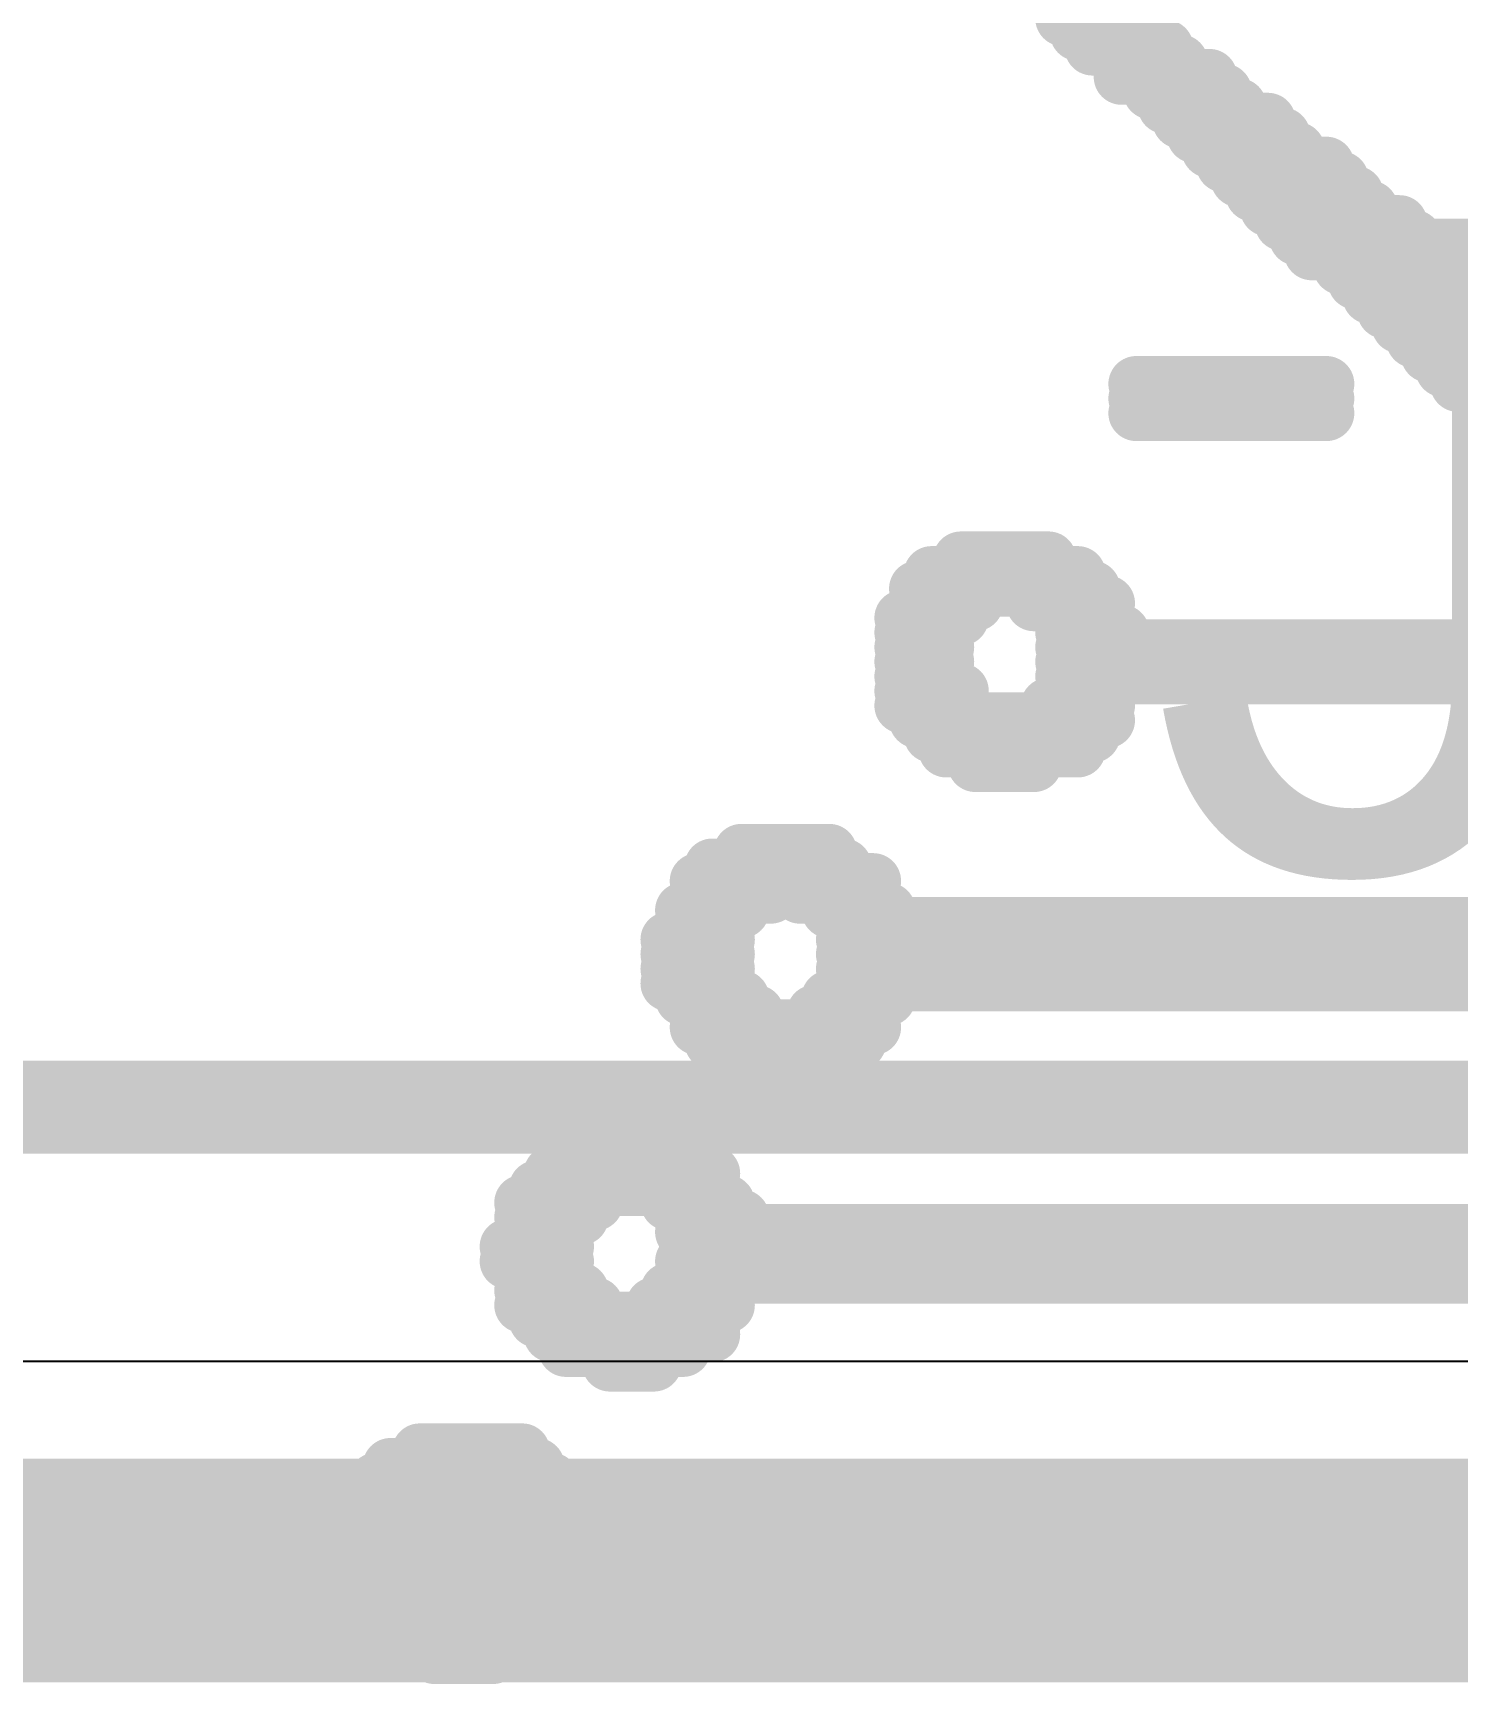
# Model space of a CAD drawing. Header units: inches. Extents: x -4.4 to 45.3, y -0.3 to 53.7.
# Drawn here: x 18.989 to 20.932, y 6.78 to 9.031 of the extents above; entities that cross this region are included whole.
import ezdxf

# ---------------------------------------------------------------- set-up
doc = ezdxf.new("R2010")
doc.units = ezdxf.units.IN
for name, color, linetype in [('Bottom Overlay', 54, 'Continuous'), ('Top Layer', 1, 'Continuous'), ('Top Overlay', 2, 'Continuous')]:
    doc.layers.add(name, color=color, linetype=linetype)
doc.styles.add('Arial', font='', dxfattribs={"height": 0.2})
doc.styles.get('Arial').set_extended_font_data('Arial')

# ---------------------------------------------------------------- blocks, each defined once
blk = doc.blocks.new('SFW5R_1STE1LF_26')
at = {"layer": 'Top Overlay', "const_width": 0.127}
blk.add_lwpolyline([(5.4, -4.95), (-5.4, -4.95)], dxfattribs=at)

msp = doc.modelspace()

# ---------------------------------------------------------------- linework, layer by layer
at = {"layer": 'Bottom Overlay', "const_width": 0.0762}
for points in [[(20.3938, 9.0509), (20.4736, 9.0509)], [(20.4138, 9.031), (20.5135, 9.031)], [(20.4337, 9.0111), (20.5334, 9.0111)], [(20.4736, 8.9911), (20.5534, 8.9911)], [(20.4736, 8.9712), (20.5932, 8.9712)], [(20.5135, 8.9512), (20.6132, 8.9512)], [(20.5334, 8.9313), (20.6331, 8.9313)], [(20.5534, 8.9114), (20.673, 8.9114)], [(20.5733, 8.8914), (20.6929, 8.8914)], [(20.5932, 8.8715), (20.7129, 8.8715)], [(20.6132, 8.8515), (20.7528, 8.8515)], [(20.6331, 8.8316), (20.7727, 8.8316)], [(20.6531, 8.8117), (20.7926, 8.8117)], [(20.673, 8.7917), (20.8126, 8.7917)], [(20.6929, 8.7718), (20.8525, 8.7718)], [(20.7129, 8.7518), (20.8724, 8.7518)], [(20.7328, 8.7319), (20.8923, 8.7319)], [(20.7727, 8.712), (20.9322, 8.712)], [(20.7926, 8.692), (20.9522, 8.692)], [(20.8126, 8.6721), (20.9721, 8.6721)], [(20.8325, 8.6521), (20.992, 8.6521)], [(20.8525, 8.6322), (21.0319, 8.6322)], [(20.8724, 8.6123), (21.0519, 8.6123)], [(20.8923, 8.5923), (21.0718, 8.5923)], [(20.9123, 8.5724), (21.0319, 8.5724)], [(20.4935, 8.5524), (20.7528, 8.5524)], [(20.9322, 8.5524), (21.0319, 8.5524)], [(20.4935, 8.5325), (20.7528, 8.5325)], [(20.4935, 8.5126), (20.7528, 8.5126)], [(20.2144, 8.2932), (20.4138, 8.2932)], [(20.2543, 8.3132), (20.3739, 8.3132)], [(20.1944, 8.2733), (20.4337, 8.2733)], [(20.1944, 8.2533), (20.2742, 8.2533)], [(20.354, 8.2533), (20.4537, 8.2533)], [(20.1745, 8.2334), (20.2543, 8.2334)], [(20.3938, 8.2334), (20.4537, 8.2334)], [(20.1745, 8.2135), (20.2343, 8.2135)], [(20.3938, 8.2135), (20.4736, 8.2135)], [(20.1745, 8.1935), (20.2343, 8.1935)], [(20.3938, 8.1935), (21.0319, 8.1935)], [(20.1745, 8.1736), (20.2343, 8.1736)], [(20.3938, 8.1736), (21.0319, 8.1736)], [(20.1745, 8.1536), (20.2343, 8.1536)], [(20.3938, 8.1536), (21.0319, 8.1536)], [(20.1745, 8.1337), (20.2543, 8.1337)], [(20.1745, 8.1138), (20.2543, 8.1138)], [(20.3739, 8.1138), (20.4537, 8.1138)], [(20.3938, 8.1337), (20.4537, 8.1337)], [(20.1944, 8.0938), (20.4537, 8.0938)], [(20.2144, 8.0739), (20.4337, 8.0739)], [(20.2343, 8.0539), (20.4138, 8.0539)], [(20.2742, 8.034), (20.354, 8.034)], [(19.9552, 7.9144), (20.0748, 7.9144)], [(19.9153, 7.8944), (20.0947, 7.8944)], [(19.8953, 7.8745), (20.1346, 7.8745)], [(19.8953, 7.8545), (19.995, 7.8545)], [(20.0349, 7.8545), (20.1346, 7.8545)], [(19.8754, 7.8346), (19.9552, 7.8346)], [(20.0748, 7.8346), (20.1546, 7.8346)], [(19.8754, 7.8147), (19.9352, 7.8147)], [(20.0947, 7.8147), (20.1546, 7.8147)], [(20.1745, 7.8147), (21.3908, 7.8147)], [(19.8555, 7.7947), (19.9352, 7.7947)], [(19.8555, 7.7748), (19.9352, 7.7748)], [(20.0947, 7.7947), (21.3908, 7.7947)], [(20.0947, 7.7748), (21.3908, 7.7748)], [(19.8555, 7.7548), (19.9352, 7.7548)], [(20.0947, 7.7548), (21.3908, 7.7548)], [(19.8555, 7.7349), (19.9352, 7.7349)], [(20.0947, 7.7349), (21.3908, 7.7349)], [(19.8754, 7.715), (19.9552, 7.715)], [(20.0748, 7.715), (20.1546, 7.715)], [(19.8953, 7.695), (19.9751, 7.695)], [(20.0549, 7.695), (20.1346, 7.695)], [(19.8953, 7.6751), (20.1346, 7.6751)], [(19.9153, 7.6551), (20.1147, 7.6551)], [(19.9352, 7.6352), (20.0748, 7.6352)], [(19.7557, 7.5156), (19.8355, 7.5156)], [(19.7159, 7.4956), (19.8754, 7.4956)], [(19.6959, 7.4757), (19.9153, 7.4757)], [(19.676, 7.4557), (19.9153, 7.4557)], [(19.656, 7.4358), (19.7557, 7.4358)], [(19.656, 7.4159), (19.7358, 7.4159)], [(19.8555, 7.4358), (19.9352, 7.4358)], [(19.8754, 7.4159), (19.9552, 7.4159)], [(19.656, 7.3959), (19.7159, 7.3959)], [(19.8754, 7.3959), (21.5902, 7.3959)], [(19.6361, 7.376), (19.7159, 7.376)], [(19.8953, 7.376), (21.5902, 7.376)], [(19.6361, 7.356), (19.7159, 7.356)], [(19.8754, 7.356), (21.5902, 7.356)], [(19.656, 7.3361), (19.7159, 7.3361)], [(19.8754, 7.3361), (21.5902, 7.3361)], [(19.656, 7.3161), (19.7358, 7.3161)], [(19.8555, 7.3161), (19.9352, 7.3161)], [(19.656, 7.2962), (19.7557, 7.2962)], [(19.8355, 7.2962), (19.9352, 7.2962)], [(19.676, 7.2763), (19.9153, 7.2763)], [(19.6959, 7.2563), (19.9153, 7.2563)], [(19.7159, 7.2364), (19.8754, 7.2364)], [(19.7757, 7.2164), (19.8355, 7.2164)], [(19.4766, 7.0769), (19.676, 7.0769)], [(19.5165, 7.0968), (19.656, 7.0968)], [(19.4566, 7.0569), (19.6959, 7.0569)], [(19.4367, 7.037), (19.5364, 7.037)], [(19.6162, 7.037), (19.7159, 7.037)], [(19.4367, 7.017), (19.5165, 7.017)], [(19.656, 7.017), (19.7159, 7.017)], [(19.4367, 6.9971), (19.4965, 6.9971)], [(19.656, 6.9971), (19.8156, 6.9971)], [(19.8355, 6.9971), (21.7099, 6.9971)], [(19.4367, 6.9772), (19.4965, 6.9772)], [(19.656, 6.9772), (21.7099, 6.9772)], [(19.4367, 6.9572), (19.4965, 6.9572)], [(19.676, 6.9572), (21.7099, 6.9572)], [(19.4367, 6.9373), (19.4965, 6.9373)], [(19.656, 6.9373), (21.7099, 6.9373)], [(19.4367, 6.9173), (19.5165, 6.9173)], [(19.4367, 6.8974), (19.5165, 6.8974)], [(19.6361, 6.8974), (19.7159, 6.8974)], [(19.656, 6.9173), (19.7358, 6.9173)], [(19.4566, 6.8775), (19.7159, 6.8775)], [(19.4766, 6.8575), (19.6959, 6.8575)], [(19.4965, 6.8376), (19.676, 6.8376)], [(19.5364, 6.8176), (19.6162, 6.8176)]]:
    msp.add_lwpolyline(points, dxfattribs=at)
at = {"layer": 'Bottom Overlay', "const_width": 0.0381}
for points in [[(20.3748, 9.0509, 1), (20.4129, 9.0509, 1)], [(20.4545, 9.0509, 1), (20.4926, 9.0509, 1)], [(20.3947, 9.031, 1), (20.4328, 9.031, 1)], [(20.4944, 9.031, 1), (20.5325, 9.031, 1)], [(20.4147, 9.0111, 1), (20.4528, 9.0111, 1)], [(20.4545, 8.9911, 1), (20.4926, 8.9911, 1)], [(20.5144, 9.0111, 1), (20.5525, 9.0111, 1)], [(20.5343, 8.9911, 1), (20.5724, 8.9911, 1)], [(20.4545, 8.9712, 1), (20.4926, 8.9712, 1)], [(20.5742, 8.9712, 1), (20.6123, 8.9712, 1)], [(20.4944, 8.9512, 1), (20.5325, 8.9512, 1)], [(20.5941, 8.9512, 1), (20.6322, 8.9512, 1)], [(20.5144, 8.9313, 1), (20.5525, 8.9313, 1)], [(20.6141, 8.9313, 1), (20.6522, 8.9313, 1)], [(20.5343, 8.9114, 1), (20.5724, 8.9114, 1)], [(20.6539, 8.9114, 1), (20.692, 8.9114, 1)], [(20.5542, 8.8914, 1), (20.5923, 8.8914, 1)], [(20.6739, 8.8914, 1), (20.712, 8.8914, 1)], [(20.5742, 8.8715, 1), (20.6123, 8.8715, 1)], [(20.6938, 8.8715, 1), (20.7319, 8.8715, 1)], [(20.5941, 8.8515, 1), (20.6322, 8.8515, 1)], [(20.7337, 8.8515, 1), (20.7718, 8.8515, 1)], [(20.6141, 8.8316, 1), (20.6522, 8.8316, 1)], [(20.634, 8.8117, 1), (20.6721, 8.8117, 1)], [(20.7536, 8.8316, 1), (20.7917, 8.8316, 1)], [(20.7736, 8.8117, 1), (20.8117, 8.8117, 1)], [(20.6539, 8.7917, 1), (20.692, 8.7917, 1)], [(20.7935, 8.7917, 1), (20.8316, 8.7917, 1)], [(20.6739, 8.7718, 1), (20.712, 8.7718, 1)], [(20.8334, 8.7718, 1), (20.8715, 8.7718, 1)], [(20.6938, 8.7518, 1), (20.7319, 8.7518, 1)], [(20.8533, 8.7518, 1), (20.8914, 8.7518, 1)], [(20.7138, 8.7319, 1), (20.7519, 8.7319, 1)], [(20.8733, 8.7319, 1), (20.9114, 8.7319, 1)], [(20.7536, 8.712, 1), (20.7917, 8.712, 1)], [(20.9132, 8.712, 1), (20.9513, 8.712, 1)], [(20.7736, 8.692, 1), (20.8117, 8.692, 1)], [(20.9331, 8.692, 1), (20.9712, 8.692, 1)], [(20.7935, 8.6721, 1), (20.8316, 8.6721, 1)], [(20.8135, 8.6521, 1), (20.8516, 8.6521, 1)], [(20.8334, 8.6322, 1), (20.8715, 8.6322, 1)], [(20.8533, 8.6123, 1), (20.8914, 8.6123, 1)], [(20.8733, 8.5923, 1), (20.9114, 8.5923, 1)], [(20.8932, 8.5724, 1), (20.9313, 8.5724, 1)], [(20.4745, 8.5524, 1), (20.5126, 8.5524, 1)], [(20.7337, 8.5524, 1), (20.7718, 8.5524, 1)], [(20.9132, 8.5524, 1), (20.9513, 8.5524, 1)], [(20.4745, 8.5325, 1), (20.5126, 8.5325, 1)], [(20.7337, 8.5325, 1), (20.7718, 8.5325, 1)], [(20.4745, 8.5126, 1), (20.5126, 8.5126, 1)], [(20.7337, 8.5126, 1), (20.7718, 8.5126, 1)], [(20.1953, 8.2932, 1), (20.2334, 8.2932, 1)], [(20.2352, 8.3132, 1), (20.2733, 8.3132, 1)], [(20.3548, 8.3132, 1), (20.3929, 8.3132, 1)], [(20.3947, 8.2932, 1), (20.4328, 8.2932, 1)], [(20.1754, 8.2733, 1), (20.2135, 8.2733, 1)], [(20.4147, 8.2733, 1), (20.4528, 8.2733, 1)], [(20.1754, 8.2533, 1), (20.2135, 8.2533, 1)], [(20.2551, 8.2533, 1), (20.2932, 8.2533, 1)], [(20.3349, 8.2533, 1), (20.373, 8.2533, 1)], [(20.4346, 8.2533, 1), (20.4727, 8.2533, 1)], [(20.1554, 8.2334, 1), (20.1935, 8.2334, 1)], [(20.2352, 8.2334, 1), (20.2733, 8.2334, 1)], [(20.3748, 8.2334, 1), (20.4129, 8.2334, 1)], [(20.4346, 8.2334, 1), (20.4727, 8.2334, 1)], [(20.1554, 8.2135, 1), (20.1935, 8.2135, 1)], [(20.2153, 8.2135, 1), (20.2534, 8.2135, 1)], [(20.3748, 8.2135, 1), (20.4129, 8.2135, 1)], [(20.4545, 8.2135, 1), (20.4926, 8.2135, 1)], [(20.1554, 8.1935, 1), (20.1935, 8.1935, 1)], [(20.2153, 8.1935, 1), (20.2534, 8.1935, 1)], [(20.3748, 8.1935, 1), (20.4129, 8.1935, 1)], [(20.1554, 8.1736, 1), (20.1935, 8.1736, 1)], [(20.2153, 8.1736, 1), (20.2534, 8.1736, 1)], [(20.3748, 8.1736, 1), (20.4129, 8.1736, 1)], [(20.1554, 8.1536, 1), (20.1935, 8.1536, 1)], [(20.2153, 8.1536, 1), (20.2534, 8.1536, 1)], [(20.3748, 8.1536, 1), (20.4129, 8.1536, 1)], [(20.1554, 8.1337, 1), (20.1935, 8.1337, 1)], [(20.1554, 8.1138, 1), (20.1935, 8.1138, 1)], [(20.2352, 8.1337, 1), (20.2733, 8.1337, 1)], [(20.2352, 8.1138, 1), (20.2733, 8.1138, 1)], [(20.3548, 8.1138, 1), (20.3929, 8.1138, 1)], [(20.3748, 8.1337, 1), (20.4129, 8.1337, 1)], [(20.4346, 8.1337, 1), (20.4727, 8.1337, 1)], [(20.4346, 8.1138, 1), (20.4727, 8.1138, 1)], [(20.1754, 8.0938, 1), (20.2135, 8.0938, 1)], [(20.4346, 8.0938, 1), (20.4727, 8.0938, 1)], [(20.1953, 8.0739, 1), (20.2334, 8.0739, 1)], [(20.4147, 8.0739, 1), (20.4528, 8.0739, 1)], [(20.2153, 8.0539, 1), (20.2534, 8.0539, 1)], [(20.3947, 8.0539, 1), (20.4328, 8.0539, 1)], [(20.2551, 8.034, 1), (20.2932, 8.034, 1)], [(20.3349, 8.034, 1), (20.373, 8.034, 1)], [(19.9361, 7.9144, 1), (19.9742, 7.9144, 1)], [(20.0557, 7.9144, 1), (20.0938, 7.9144, 1)], [(19.8962, 7.8944, 1), (19.9343, 7.8944, 1)], [(20.0757, 7.8944, 1), (20.1138, 7.8944, 1)], [(19.8763, 7.8745, 1), (19.9144, 7.8745, 1)], [(20.1156, 7.8745, 1), (20.1537, 7.8745, 1)], [(19.8763, 7.8545, 1), (19.9144, 7.8545, 1)], [(19.976, 7.8545, 1), (20.0141, 7.8545, 1)], [(20.0159, 7.8545, 1), (20.054, 7.8545, 1)], [(20.1156, 7.8545, 1), (20.1537, 7.8545, 1)], [(19.8563, 7.8346, 1), (19.8944, 7.8346, 1)], [(19.9361, 7.8346, 1), (19.9742, 7.8346, 1)], [(20.0557, 7.8346, 1), (20.0938, 7.8346, 1)], [(20.1355, 7.8346, 1), (20.1736, 7.8346, 1)], [(19.8563, 7.8147, 1), (19.8944, 7.8147, 1)], [(19.9162, 7.8147, 1), (19.9543, 7.8147, 1)], [(20.0757, 7.8147, 1), (20.1138, 7.8147, 1)], [(20.1355, 7.8147, 1), (20.1736, 7.8147, 1)], [(20.1554, 7.8147, 1), (20.1935, 7.8147, 1)], [(19.8364, 7.7947, 1), (19.8745, 7.7947, 1)], [(19.8364, 7.7748, 1), (19.8745, 7.7748, 1)], [(19.9162, 7.7947, 1), (19.9543, 7.7947, 1)], [(19.9162, 7.7748, 1), (19.9543, 7.7748, 1)], [(20.0757, 7.7947, 1), (20.1138, 7.7947, 1)], [(20.0757, 7.7748, 1), (20.1138, 7.7748, 1)], [(19.8364, 7.7548, 1), (19.8745, 7.7548, 1)], [(19.9162, 7.7548, 1), (19.9543, 7.7548, 1)], [(20.0757, 7.7548, 1), (20.1138, 7.7548, 1)], [(19.8364, 7.7349, 1), (19.8745, 7.7349, 1)], [(19.9162, 7.7349, 1), (19.9543, 7.7349, 1)], [(20.0757, 7.7349, 1), (20.1138, 7.7349, 1)], [(19.8563, 7.715, 1), (19.8944, 7.715, 1)], [(19.9361, 7.715, 1), (19.9742, 7.715, 1)], [(20.0557, 7.715, 1), (20.0938, 7.715, 1)], [(20.1355, 7.715, 1), (20.1736, 7.715, 1)], [(19.8763, 7.695, 1), (19.9144, 7.695, 1)], [(19.956, 7.695, 1), (19.9941, 7.695, 1)], [(20.0358, 7.695, 1), (20.0739, 7.695, 1)], [(20.1156, 7.695, 1), (20.1537, 7.695, 1)], [(19.8763, 7.6751, 1), (19.9144, 7.6751, 1)], [(20.1156, 7.6751, 1), (20.1537, 7.6751, 1)], [(19.8962, 7.6551, 1), (19.9343, 7.6551, 1)], [(20.0956, 7.6551, 1), (20.1337, 7.6551, 1)], [(19.9162, 7.6352, 1), (19.9543, 7.6352, 1)], [(20.0557, 7.6352, 1), (20.0938, 7.6352, 1)], [(19.7367, 7.5156, 1), (19.7748, 7.5156, 1)], [(19.8165, 7.5156, 1), (19.8546, 7.5156, 1)], [(19.6968, 7.4956, 1), (19.7349, 7.4956, 1)], [(19.8563, 7.4956, 1), (19.8944, 7.4956, 1)], [(19.6769, 7.4757, 1), (19.715, 7.4757, 1)], [(19.8962, 7.4757, 1), (19.9343, 7.4757, 1)], [(19.6569, 7.4557, 1), (19.695, 7.4557, 1)], [(19.8962, 7.4557, 1), (19.9343, 7.4557, 1)], [(19.637, 7.4358, 1), (19.6751, 7.4358, 1)], [(19.637, 7.4159, 1), (19.6751, 7.4159, 1)], [(19.7168, 7.4159, 1), (19.7549, 7.4159, 1)], [(19.7367, 7.4358, 1), (19.7748, 7.4358, 1)], [(19.8364, 7.4358, 1), (19.8745, 7.4358, 1)], [(19.8563, 7.4159, 1), (19.8944, 7.4159, 1)], [(19.9162, 7.4358, 1), (19.9543, 7.4358, 1)], [(19.9361, 7.4159, 1), (19.9742, 7.4159, 1)], [(19.637, 7.3959, 1), (19.6751, 7.3959, 1)], [(19.6968, 7.3959, 1), (19.7349, 7.3959, 1)], [(19.8563, 7.3959, 1), (19.8944, 7.3959, 1)], [(19.6171, 7.376, 1), (19.6552, 7.376, 1)], [(19.6968, 7.376, 1), (19.7349, 7.376, 1)], [(19.8763, 7.376, 1), (19.9144, 7.376, 1)], [(19.6171, 7.356, 1), (19.6552, 7.356, 1)], [(19.6968, 7.356, 1), (19.7349, 7.356, 1)], [(19.8563, 7.356, 1), (19.8944, 7.356, 1)], [(19.637, 7.3361, 1), (19.6751, 7.3361, 1)], [(19.6968, 7.3361, 1), (19.7349, 7.3361, 1)], [(19.8563, 7.3361, 1), (19.8944, 7.3361, 1)], [(19.637, 7.3161, 1), (19.6751, 7.3161, 1)], [(19.7168, 7.3161, 1), (19.7549, 7.3161, 1)], [(19.8364, 7.3161, 1), (19.8745, 7.3161, 1)], [(19.9162, 7.3161, 1), (19.9543, 7.3161, 1)], [(19.637, 7.2962, 1), (19.6751, 7.2962, 1)], [(19.7367, 7.2962, 1), (19.7748, 7.2962, 1)], [(19.8165, 7.2962, 1), (19.8546, 7.2962, 1)], [(19.9162, 7.2962, 1), (19.9543, 7.2962, 1)], [(19.6569, 7.2763, 1), (19.695, 7.2763, 1)], [(19.8962, 7.2763, 1), (19.9343, 7.2763, 1)], [(19.6769, 7.2563, 1), (19.715, 7.2563, 1)], [(19.6968, 7.2364, 1), (19.7349, 7.2364, 1)], [(19.8563, 7.2364, 1), (19.8944, 7.2364, 1)], [(19.8962, 7.2563, 1), (19.9343, 7.2563, 1)], [(19.7566, 7.2164, 1), (19.7947, 7.2164, 1)], [(19.8165, 7.2164, 1), (19.8546, 7.2164, 1)], [(19.4575, 7.0769, 1), (19.4956, 7.0769, 1)], [(19.4974, 7.0968, 1), (19.5355, 7.0968, 1)], [(19.637, 7.0968, 1), (19.6751, 7.0968, 1)], [(19.6569, 7.0769, 1), (19.695, 7.0769, 1)], [(19.4376, 7.0569, 1), (19.4757, 7.0569, 1)], [(19.6769, 7.0569, 1), (19.715, 7.0569, 1)], [(19.4177, 7.037, 1), (19.4558, 7.037, 1)], [(19.5174, 7.037, 1), (19.5555, 7.037, 1)], [(19.5971, 7.037, 1), (19.6352, 7.037, 1)], [(19.6968, 7.037, 1), (19.7349, 7.037, 1)], [(19.4177, 7.017, 1), (19.4558, 7.017, 1)], [(19.4974, 7.017, 1), (19.5355, 7.017, 1)], [(19.637, 7.017, 1), (19.6751, 7.017, 1)], [(19.6968, 7.017, 1), (19.7349, 7.017, 1)], [(19.4177, 6.9971, 1), (19.4558, 6.9971, 1)], [(19.4775, 6.9971, 1), (19.5156, 6.9971, 1)], [(19.637, 6.9971, 1), (19.6751, 6.9971, 1)], [(19.7965, 6.9971, 1), (19.8346, 6.9971, 1)], [(19.8165, 6.9971, 1), (19.8546, 6.9971, 1)], [(19.4177, 6.9772, 1), (19.4558, 6.9772, 1)], [(19.4775, 6.9772, 1), (19.5156, 6.9772, 1)], [(19.637, 6.9772, 1), (19.6751, 6.9772, 1)], [(19.4177, 6.9572, 1), (19.4558, 6.9572, 1)], [(19.4775, 6.9572, 1), (19.5156, 6.9572, 1)], [(19.6569, 6.9572, 1), (19.695, 6.9572, 1)], [(19.4177, 6.9373, 1), (19.4558, 6.9373, 1)], [(19.4775, 6.9373, 1), (19.5156, 6.9373, 1)], [(19.637, 6.9373, 1), (19.6751, 6.9373, 1)], [(19.4177, 6.9173, 1), (19.4558, 6.9173, 1)], [(19.4177, 6.8974, 1), (19.4558, 6.8974, 1)], [(19.4974, 6.9173, 1), (19.5355, 6.9173, 1)], [(19.4974, 6.8974, 1), (19.5355, 6.8974, 1)], [(19.6171, 6.8974, 1), (19.6552, 6.8974, 1)], [(19.637, 6.9173, 1), (19.6751, 6.9173, 1)], [(19.6968, 6.8974, 1), (19.7349, 6.8974, 1)], [(19.7168, 6.9173, 1), (19.7549, 6.9173, 1)], [(19.4376, 6.8775, 1), (19.4757, 6.8775, 1)], [(19.6968, 6.8775, 1), (19.7349, 6.8775, 1)], [(19.4575, 6.8575, 1), (19.4956, 6.8575, 1)], [(19.6769, 6.8575, 1), (19.715, 6.8575, 1)], [(19.4775, 6.8376, 1), (19.5156, 6.8376, 1)], [(19.6569, 6.8376, 1), (19.695, 6.8376, 1)], [(19.5174, 6.8176, 1), (19.5555, 6.8176, 1)], [(19.5971, 6.8176, 1), (19.6352, 6.8176, 1)]]:
    msp.add_lwpolyline(points, format="xyb", close=True, dxfattribs=at)
at = {"layer": 'Top Layer'}
msp.add_line((30.8911, 7.2191), (6.8326, 7.2191), dxfattribs=at)
at = {"layer": 'Top Layer', "const_width": 0.3048}
msp.add_lwpolyline([(6.8326, 6.9342), (44.3672, 6.9342)], dxfattribs=at)

# ---------------------------------------------------------------- block references
at = {"rotation": 180}
msp.add_blockref('SFW5R_1STE1LF_26', (16.6446, 2.6162), dxfattribs=at)

# ---------------------------------------------------------------- texts
at = {"layer": 'Top Overlay', "style": 'Arial'}
msp.add_text('J9', height=0.889, dxfattribs=at).set_placement((20.5107, 7.8887))

doc.saveas('drawing.dxf')
